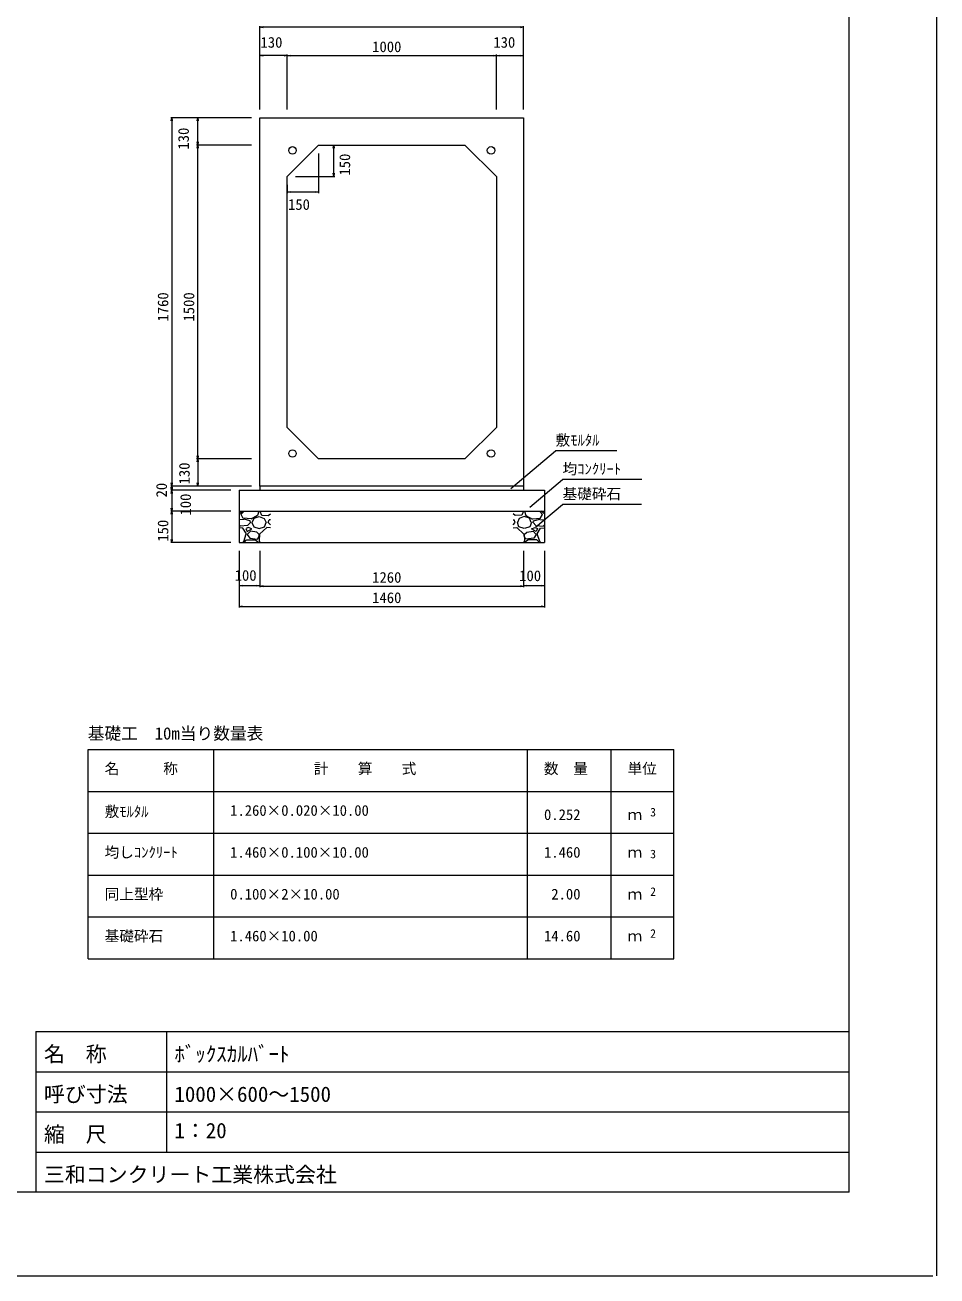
# Model space of a CAD drawing. Units: millimetres on the paper. Extents: x 0 to 841, y 0 to 594.
# Drawn here: x 623 to 841, y 0 to 299 of the extents above; entities that cross this region are included whole.
import ezdxf
from ezdxf.enums import TextEntityAlignment as Align

# ---------------------------------------------------------------- set-up
doc = ezdxf.new("R2010")
doc.units = ezdxf.units.MM
for name, color, linetype, lineweight in [('D-STR-DIM（寸法）', 7, 'Continuous', 18), ('D-STR-HTXT（旗揚げ）', 4, 'Continuous', 18), ('D-STR-STRn（構造物）', 5, 'Continuous', 18), ('D-STR（構造物外形線）', 1, 'Continuous', 18), ('D-TTL(外枠）', 2, 'Continuous', 18), ('DEFPOINTS_2', 8, 'Continuous', 18)]:
    doc.layers.add(name, color=color, linetype=linetype, lineweight=lineweight)
doc.layers.add('D-STR-TXT（文字）', color=7, linetype='Continuous')
doc.layers.add('D-TTL-TXT（文字）', color=7, linetype='Continuous')
doc.styles.add('ＭＳ ゴシック', font='')
doc.styles.get('ＭＳ ゴシック').set_extended_font_data('MS Gothic')

msp = doc.modelspace()

# ---------------------------------------------------------------- linework, layer by layer
at = {"layer": 'D-STR-DIM（寸法）'}
for p, q in [((679.173, 278.793), (679.173, 298.714)), ((679.173, 298.464), (679.923, 298.589)), ((679.173, 298.464), (679.273, 298.464)), ((679.923, 298.339), (679.173, 298.464)), ((742.073, 298.464), (679.273, 298.464)), ((741.423, 298.589), (742.173, 298.464)), ((742.173, 298.464), (741.423, 298.339)), ((742.173, 298.464), (742.073, 298.464)), ((742.173, 278.793), (742.173, 298.714)), ((679.173, 278.793), (679.173, 291.933)), ((679.173, 291.683), (679.923, 291.808)), ((679.173, 291.683), (679.273, 291.683)), ((679.923, 291.558), (679.173, 291.683)), ((685.573, 291.683), (679.273, 291.683)), ((684.923, 291.808), (685.673, 291.683)), ((685.673, 291.683), (684.923, 291.558)), ((685.673, 291.683), (685.573, 291.683)), ((685.673, 278.793), (685.673, 291.933)), ((685.673, 278.793), (685.673, 291.933)), ((685.673, 291.683), (686.423, 291.808)), ((685.673, 291.683), (685.773, 291.683)), ((686.423, 291.558), (685.673, 291.683)), ((685.773, 291.683), (735.573, 291.683)), ((734.923, 291.808), (735.673, 291.683)), ((735.673, 291.683), (734.923, 291.558)), ((735.673, 291.683), (735.573, 291.683)), ((735.673, 278.793), (735.673, 291.933)), ((735.673, 278.793), (735.673, 291.933)), ((735.673, 291.683), (736.423, 291.808)), ((735.673, 291.683), (735.773, 291.683)), ((736.423, 291.558), (735.673, 291.683)), ((735.773, 291.683), (742.073, 291.683)), ((741.423, 291.808), (742.173, 291.683)), ((742.173, 291.683), (741.423, 291.558)), ((742.173, 291.683), (742.073, 291.683)), ((742.173, 278.793), (742.173, 291.933)), ((677.173, 276.793), (657.837, 276.793)), ((657.962, 276.043), (658.087, 276.793)), ((658.087, 276.793), (658.087, 276.693)), ((658.087, 276.793), (658.212, 276.043)), ((658.087, 276.693), (658.087, 188.893)), ((677.173, 276.793), (664.033, 276.793)), ((664.158, 276.043), (664.283, 276.793)), ((664.283, 276.793), (664.283, 276.693)), ((664.283, 276.793), (664.408, 276.043)), ((664.283, 270.393), (664.283, 276.693)), ((677.173, 270.293), (664.033, 270.293)), ((677.173, 270.293), (664.033, 270.293)), ((664.283, 270.293), (664.158, 271.043)), ((664.158, 269.543), (664.283, 270.293)), ((664.408, 271.043), (664.283, 270.293)), ((664.283, 270.293), (664.283, 270.393)), ((664.283, 270.293), (664.283, 270.193)), ((664.283, 270.293), (664.408, 269.543)), ((664.283, 195.393), (664.283, 270.193)), ((695.173, 270.293), (697.049, 270.293)), ((696.674, 269.543), (696.799, 270.293)), ((696.799, 270.293), (696.799, 270.193)), ((696.799, 270.293), (696.924, 269.543)), ((696.799, 262.893), (696.799, 270.193)), ((693.173, 268.293), (693.173, 258.796)), ((696.799, 262.793), (696.674, 263.543)), ((696.924, 263.543), (696.799, 262.793)), ((685.673, 260.793), (685.673, 258.796)), ((687.673, 262.793), (697.049, 262.793)), ((696.799, 262.793), (696.799, 262.893)), ((685.673, 259.046), (686.423, 259.171)), ((685.673, 259.046), (685.773, 259.046)), ((686.423, 258.921), (685.673, 259.046)), ((693.073, 259.046), (685.773, 259.046)), ((692.423, 259.171), (693.173, 259.046)), ((693.173, 259.046), (692.423, 258.921)), ((693.173, 259.046), (693.073, 259.046)), ((677.173, 195.293), (664.033, 195.293)), ((677.173, 195.293), (664.033, 195.293)), ((664.283, 195.293), (664.158, 196.043)), ((664.158, 194.543), (664.283, 195.293)), ((664.408, 196.043), (664.283, 195.293)), ((664.283, 195.293), (664.283, 195.393)), ((664.283, 195.293), (664.283, 195.193)), ((664.283, 195.293), (664.408, 194.543)), ((664.283, 195.193), (664.283, 188.893)), ((677.173, 188.793), (657.837, 188.793)), ((677.173, 188.793), (657.837, 188.793)), ((658.087, 188.793), (657.962, 189.543)), ((657.962, 188.043), (658.087, 188.793)), ((658.087, 187.793), (657.962, 188.543)), ((658.212, 189.543), (658.087, 188.793)), ((658.087, 188.793), (658.087, 188.893)), ((658.087, 188.793), (658.087, 188.693)), ((658.087, 188.793), (658.212, 188.043)), ((658.087, 188.693), (658.087, 187.893)), ((658.212, 188.543), (658.087, 187.793)), ((677.173, 188.793), (664.033, 188.793)), ((664.283, 188.793), (664.158, 189.543)), ((664.408, 189.543), (664.283, 188.793)), ((664.283, 188.793), (664.283, 188.893)), ((672.173, 187.793), (657.837, 187.793)), ((672.173, 187.793), (657.837, 187.793)), ((657.962, 187.043), (658.087, 187.793)), ((658.087, 187.793), (658.087, 187.893)), ((658.087, 187.793), (658.087, 187.693)), ((658.087, 187.793), (658.212, 187.043)), ((658.087, 187.693), (658.087, 182.893)), ((672.173, 182.793), (657.837, 182.793)), ((672.173, 182.793), (657.837, 182.793)), ((658.087, 182.793), (657.962, 183.543)), ((657.962, 182.043), (658.087, 182.793)), ((658.212, 183.543), (658.087, 182.793)), ((658.087, 182.793), (658.087, 182.893)), ((658.087, 182.793), (658.087, 182.693)), ((658.087, 182.793), (658.212, 182.043)), ((658.087, 182.693), (658.087, 175.393)), ((672.173, 175.293), (657.837, 175.293)), ((658.087, 175.293), (657.962, 176.043)), ((658.212, 176.043), (658.087, 175.293)), ((658.087, 175.293), (658.087, 175.393)), ((674.173, 173.293), (674.173, 164.756)), ((674.173, 173.152), (674.173, 159.762)), ((679.173, 173.293), (679.173, 164.756)), ((679.173, 172.152), (679.173, 164.615)), ((742.177, 173.293), (742.177, 164.756)), ((742.177, 173.152), (742.177, 164.615)), ((747.173, 173.293), (747.173, 164.756)), ((747.173, 173.152), (747.173, 159.762)), ((674.173, 165.006), (674.923, 165.131)), ((674.173, 165.006), (674.273, 165.006)), ((674.923, 164.881), (674.173, 165.006)), ((674.273, 165.006), (679.073, 165.006)), ((678.423, 165.131), (679.173, 165.006)), ((679.173, 165.006), (678.423, 164.881)), ((679.173, 165.006), (679.073, 165.006)), ((679.173, 164.865), (679.923, 164.99)), ((679.173, 164.865), (679.273, 164.865)), ((679.923, 164.74), (679.173, 164.865)), ((679.273, 164.865), (742.077, 164.865)), ((741.427, 164.99), (742.177, 164.865)), ((742.177, 164.865), (741.427, 164.74)), ((742.177, 164.865), (742.077, 164.865)), ((742.177, 165.006), (742.927, 165.131)), ((742.177, 165.006), (742.277, 165.006)), ((742.927, 164.881), (742.177, 165.006)), ((742.277, 165.006), (747.073, 165.006)), ((746.423, 165.131), (747.173, 165.006)), ((747.173, 165.006), (746.423, 164.881)), ((747.173, 165.006), (747.073, 165.006)), ((674.173, 160.012), (674.923, 160.137)), ((674.173, 160.012), (674.273, 160.012)), ((674.923, 159.887), (674.173, 160.012)), ((674.273, 160.012), (747.073, 160.012)), ((746.423, 160.137), (747.173, 160.012)), ((747.173, 160.012), (746.423, 159.887)), ((747.173, 160.012), (747.073, 160.012))]:
    msp.add_line(p, q, dxfattribs=at)
at = {"layer": 'D-STR-HTXT（旗揚げ）'}
for p, q in [((739.106, 188.195), (749.839, 197.213)), ((764.501, 197.213), (749.839, 197.213)), ((743.699, 183.779), (751.498, 190.332)), ((770.423, 190.332), (751.498, 190.332)), ((745.024, 178.94), (751.498, 184.379)), ((770.361, 184.379), (751.498, 184.379)), ((638.118, 125.805), (778.118, 125.805)), ((638.118, 75.805), (638.118, 125.805)), ((668.118, 75.805), (668.118, 125.805)), ((743.118, 75.805), (743.118, 125.805)), ((763.118, 93.805), (763.118, 125.805)), ((763.118, 75.805), (763.118, 125.805)), ((778.118, 75.805), (778.118, 125.805)), ((638.118, 115.805), (778.118, 115.805)), ((638.118, 105.805), (778.118, 105.805)), ((638.118, 95.805), (778.118, 95.805)), ((638.118, 85.805), (778.118, 85.805)), ((638.118, 75.805), (778.118, 75.805))]:
    msp.add_line(p, q, dxfattribs=at)
at = {"layer": 'D-STR-STRn（構造物）'}
for p, q in [((679.173, 188.793), (679.173, 187.793)), ((742.173, 188.793), (742.173, 187.793)), ((674.173, 187.793), (747.173, 187.793)), ((674.173, 187.793), (674.173, 175.293)), ((747.173, 187.793), (747.173, 175.293)), ((674.173, 182.793), (747.173, 182.793)), ((674.173, 182.14), (675.018, 182.793)), ((674.636, 181.965), (675.382, 182.793)), ((678.914, 182.789), (678.614, 181.739)), ((679.169, 182.793), (679.574, 181.832)), ((742.177, 182.793), (741.772, 181.832)), ((742.433, 182.789), (742.733, 181.739)), ((746.71, 181.965), (745.965, 182.793)), ((747.173, 182.14), (746.329, 182.793)), ((675.318, 180.831), (674.173, 180.71)), ((674.484, 179.214), (674.173, 179.553)), ((675.176, 181.06), (674.651, 181.96)), ((677.031, 180.93), (675.156, 181.08)), ((676.808, 180.469), (675.308, 180.844)), ((676.886, 180.09), (676.211, 179.34)), ((676.887, 180.085), (676.812, 180.46)), ((678.615, 181.734), (677.04, 180.909)), ((677.255, 180.091), (677.705, 179.041)), ((677.334, 180.089), (677.784, 181.139)), ((677.787, 181.139), (678.987, 181.514)), ((678.984, 181.514), (680.184, 181.064)), ((679.582, 181.81), (681.157, 181.735)), ((680.187, 181.062), (680.637, 180.087)), ((680.259, 179.043), (680.634, 180.093)), ((681.673, 179.553), (681.159, 180.114)), ((681.16, 180.091), (681.385, 180.691)), ((681.162, 181.745), (681.673, 182.14)), ((681.673, 180.71), (681.393, 180.681)), ((740.185, 181.745), (739.673, 182.14)), ((739.673, 180.71), (739.954, 180.681)), ((739.673, 179.553), (740.188, 180.114)), ((740.187, 180.091), (739.962, 180.691)), ((741.765, 181.81), (740.19, 181.735)), ((741.159, 181.062), (740.709, 180.087)), ((741.087, 179.043), (740.712, 180.093)), ((742.363, 181.514), (741.163, 181.064)), ((743.559, 181.139), (742.359, 181.514)), ((742.731, 181.734), (744.306, 180.909)), ((744.012, 180.089), (743.562, 181.139)), ((744.092, 180.091), (743.642, 179.041)), ((744.315, 180.93), (746.19, 181.08)), ((744.459, 180.085), (744.534, 180.46)), ((744.46, 180.09), (745.135, 179.34)), ((744.538, 180.469), (746.038, 180.844)), ((746.029, 180.831), (747.173, 180.71)), ((746.17, 181.06), (746.695, 181.96)), ((746.863, 179.214), (747.173, 179.553)), ((675.088, 178.732), (674.173, 178.808)), ((676.206, 179.344), (674.481, 179.194)), ((675.928, 177.394), (675.103, 178.744)), ((675.312, 175.512), (675.912, 177.387)), ((675.833, 178.664), (676.133, 177.914)), ((676.36, 178.887), (675.835, 178.662)), ((676.134, 177.916), (677.259, 178.591)), ((676.134, 177.242), (676.734, 176.342)), ((676.886, 177.989), (676.136, 177.239)), ((677.264, 178.591), (676.364, 178.891)), ((678.395, 177.768), (676.895, 177.993)), ((677.705, 179.034), (678.98, 178.659)), ((679.002, 177.224), (678.402, 177.749)), ((678.613, 176.115), (678.988, 176.79)), ((679.058, 177.318), (678.983, 175.743)), ((678.986, 176.79), (678.986, 177.24)), ((678.99, 178.66), (680.265, 179.035)), ((680.788, 178.889), (679.063, 177.314)), ((681.673, 178.808), (680.788, 178.882)), ((739.673, 178.808), (740.558, 178.882)), ((740.558, 178.889), (742.283, 177.314)), ((742.356, 178.66), (741.081, 179.035)), ((742.289, 177.318), (742.364, 175.743)), ((742.344, 177.224), (742.944, 177.749)), ((742.733, 176.115), (742.358, 176.79)), ((742.36, 176.79), (742.36, 177.24)), ((743.641, 179.034), (742.366, 178.659)), ((742.952, 177.768), (744.452, 177.993)), ((744.083, 178.591), (744.983, 178.891)), ((745.213, 177.916), (744.088, 178.591)), ((744.46, 177.989), (745.21, 177.239)), ((745.213, 177.242), (744.613, 176.342)), ((744.986, 178.887), (745.511, 178.662)), ((745.14, 179.344), (746.865, 179.194)), ((745.513, 178.664), (745.213, 177.914)), ((745.419, 177.394), (746.244, 178.744)), ((746.034, 175.512), (745.434, 177.387)), ((746.258, 178.732), (747.173, 178.808)), ((674.173, 175.293), (747.173, 175.293)), ((675.018, 175.293), (675.312, 175.52)), ((675.382, 175.293), (675.986, 175.965)), ((675.986, 175.965), (677.936, 175.965)), ((676.739, 176.336), (678.614, 176.111)), ((677.934, 175.982), (678.909, 175.307)), ((678.974, 175.757), (679.169, 175.293)), ((742.372, 175.757), (742.177, 175.293)), ((743.413, 175.982), (742.438, 175.307)), ((744.608, 176.336), (742.733, 176.111)), ((745.36, 175.965), (743.41, 175.965)), ((745.965, 175.293), (745.36, 175.965)), ((746.329, 175.293), (746.035, 175.52))]:
    msp.add_line(p, q, dxfattribs=at)
at = {"layer": 'D-STR（構造物外形線）'}
for p, q in [((679.173, 276.793), (742.173, 276.793)), ((679.173, 188.793), (679.173, 276.793)), ((742.173, 276.793), (742.173, 188.793)), ((685.673, 262.793), (693.173, 270.293)), ((693.173, 270.293), (728.173, 270.293)), ((728.173, 270.293), (735.673, 262.793)), ((685.673, 202.793), (685.673, 262.793)), ((735.673, 262.793), (735.673, 202.793)), ((693.173, 195.293), (685.673, 202.793)), ((735.673, 202.793), (728.173, 195.293)), ((728.173, 195.293), (693.173, 195.293)), ((742.173, 188.793), (679.173, 188.793))]:
    msp.add_line(p, q, dxfattribs=at)
for centre in [(686.948, 269.018), (734.398, 269.018), (686.948, 196.568), (734.398, 196.568)]:
    msp.add_circle(centre, 0.9, dxfattribs=at)
at = {"layer": 'D-TTL(外枠）'}
for p, q in [((820, 20), (820, 574)), ((625.6, 58.4), (820, 58.4)), ((625.6, 58.4), (625.6, 20)), ((656.8, 58.4), (656.8, 29.6)), ((625.6, 48.8), (820, 48.8)), ((625.6, 39.2), (820, 39.2)), ((625.6, 29.6), (820, 29.6)), ((820, 20), (25, 20))]:
    msp.add_line(p, q, dxfattribs=at)
at = {"layer": 'DEFPOINTS_2'}
for p, q in [((841, 0), (841, 594)), ((0, 0), (840, 0))]:
    msp.add_line(p, q, dxfattribs=at)

# ---------------------------------------------------------------- texts
at = {"layer": 'D-STR-DIM（寸法）', "style": 'ＭＳ ゴシック'}
for s, p in [('130', (679.297, 292.786)), ('130', (734.961, 292.786)), ('1000', (705.992, 291.733)), ('150', (685.879, 254.03)), ('100', (673.129, 165.384)), ('1260', (705.994, 164.915)), ('100', (741.131, 165.3)), ('1460', (705.992, 160.062))]:
    msp.add_text(s, height=2.566, dxfattribs=at).set_placement(p, align=Align.BOTTOM_LEFT)
for s, p in [('130', (662.946, 269.209)), ('150', (701.497, 262.998)), ('1760', (658.037, 228.111)), ('1500', (664.233, 228.111)), ('130', (663.143, 189.182)), ('20', (657.692, 186.065)), ('100', (663.446, 181.748)), ('150', (658.037, 175.498))]:
    msp.add_text(s, height=2.566, rotation=90, dxfattribs=at).set_placement(p, align=Align.BOTTOM_LEFT)
at = {"layer": 'D-STR-TXT（文字）', "style": 'ＭＳ ゴシック'}
for s, height, p in [('敷ﾓﾙﾀﾙ', 2.566, (749.839, 197.713)), ('均ｺﾝｸﾘｰﾄ', 2.566, (751.498, 190.832)), ('基礎砕石', 2.566, (751.498, 184.879)), ('基礎工\u300010m当り数量表', 2.933, (638.009, 127.33)), ('名\u3000\u3000\u3000称', 2.566, (642.041, 119.208)), ('計\u3000\u3000算\u3000\u3000式', 2.566, (692.049, 119.208)), ('数\u3000量', 2.566, (747.041, 119.208)), ('単位', 2.566, (767.041, 119.208)), ('敷ﾓﾙﾀﾙ', 2.566, (642.041, 108.943)), ('1.260×0.020×10.00', 2.566, (672.041, 109.208)), ('0.252', 2.566, (747.068, 108.208)), ('ｍ', 2.566, (767.041, 108.208)), ('3', 2.053, (772.443, 109.213)), ('均しｺﾝｸﾘｰﾄ', 2.566, (642.041, 99.208)), ('1.460×0.100×10.00', 2.566, (672.041, 99.208)), ('1.460', 2.566, (747.068, 99.208)), ('ｍ', 2.566, (767.041, 99.208)), ('3', 2.053, (772.443, 99.213)), ('同上型枠', 2.566, (642.041, 89.208)), ('2', 2.053, (772.443, 90.213)), ('0.100×2×10.00', 2.566, (672.041, 89.208)), (' 2.00', 2.566, (747.068, 89.208)), ('ｍ', 2.566, (767.041, 89.208)), ('基礎砕石', 2.566, (642.041, 79.208)), ('1.460×10.00', 2.566, (672.041, 79.208)), ('14.60', 2.566, (747.068, 79.208)), ('ｍ', 2.566, (767.041, 79.208)), ('2', 2.053, (772.443, 80.213))]:
    msp.add_text(s, height=height, dxfattribs=at).set_placement(p, align=Align.BOTTOM_LEFT)
at = {"layer": 'D-TTL-TXT（文字）', "style": 'ＭＳ ゴシック'}
for s, p in [('名\u3000称', (627.531, 50.114)), ('ﾎﾞｯｸｽｶﾙﾊﾞｰﾄ', (658.731, 50.114)), ('呼び寸法', (627.531, 40.514)), ('1000×600～1500', (658.731, 40.514)), ('縮\u3000尺', (627.531, 30.914)), ('1：20', (658.731, 31.827)), ('三和コンクリート工業株式会社', (627.531, 21.314))]:
    msp.add_text(s, height=3.666, dxfattribs=at).set_placement(p, align=Align.BOTTOM_LEFT)

doc.saveas('drawing.dxf')
